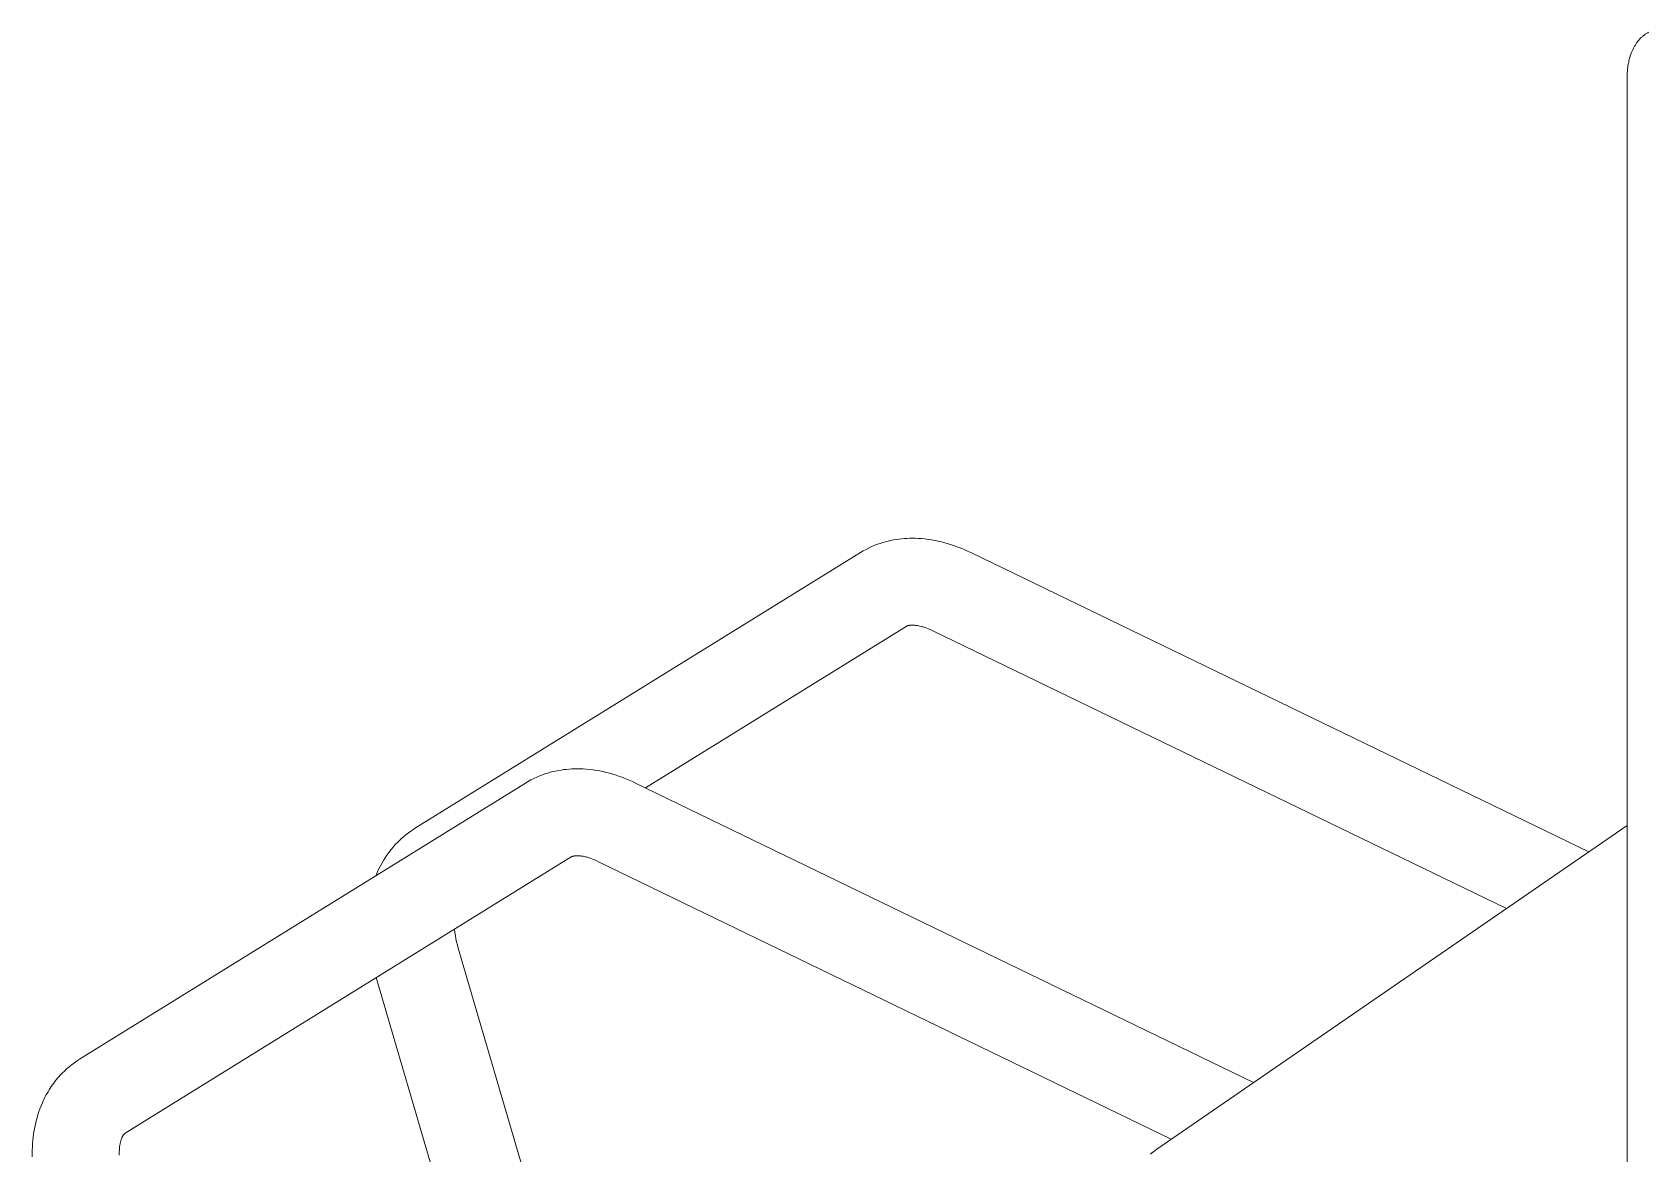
# Model space of a CAD drawing. Header units: millimetres. Extents: x -279 to 4999, y 61 to 3536.
# Drawn here: x 3259.8 to 3427.9, y 2022 to 2138.7 of the extents above; entities that cross this region are included whole.
import ezdxf

# ---------------------------------------------------------------- set-up
doc = ezdxf.new("R2010")
doc.units = ezdxf.units.MM
doc.layers.add('ZANO_R', color=7, linetype='Continuous', lineweight=0)

msp = doc.modelspace()

# ---------------------------------------------------------------- linework, layer by layer
at = {"layer": 'ZANO_R'}
for p, q in [((3426.55, 2137.26), (3426.6, 2137.33)), ((3426.6, 2137.33), (3426.64, 2137.4)), ((3426.64, 2137.4), (3426.68, 2137.47)), ((3426.68, 2137.47), (3426.73, 2137.54)), ((3426.73, 2137.54), (3426.77, 2137.61)), ((3426.77, 2137.61), (3426.82, 2137.67)), ((3426.82, 2137.67), (3426.87, 2137.73)), ((3426.87, 2137.73), (3426.92, 2137.8)), ((3426.92, 2137.8), (3426.97, 2137.86)), ((3426.97, 2137.86), (3427.02, 2137.92)), ((3427.02, 2137.92), (3427.08, 2137.98)), ((3427.08, 2137.98), (3427.13, 2138.04)), ((3427.13, 2138.04), (3427.18, 2138.09)), ((3427.18, 2138.09), (3427.24, 2138.15)), ((3427.24, 2138.15), (3427.3, 2138.2)), ((3427.3, 2138.2), (3427.36, 2138.25)), ((3427.36, 2138.25), (3427.41, 2138.3)), ((3427.41, 2138.3), (3427.47, 2138.35)), ((3427.47, 2138.35), (3427.54, 2138.4)), ((3427.54, 2138.4), (3427.6, 2138.45)), ((3427.6, 2138.45), (3427.66, 2138.49)), ((3427.66, 2138.49), (3427.72, 2138.54)), ((3427.72, 2138.54), (3427.79, 2138.58)), ((3427.79, 2138.58), (3427.85, 2138.62)), ((3427.85, 2138.62), (3427.92, 2138.66)), ((3427.92, 2138.66), (3427.99, 2138.7)), ((3425.94, 2135.57), (3425.97, 2135.75)), ((3425.97, 2135.75), (3426.02, 2135.92)), ((3426.02, 2135.92), (3426.06, 2136.09)), ((3426.06, 2136.09), (3426.11, 2136.25)), ((3426.11, 2136.25), (3426.17, 2136.42)), ((3426.17, 2136.42), (3426.23, 2136.58)), ((3426.23, 2136.58), (3426.29, 2136.74)), ((3426.29, 2136.74), (3426.36, 2136.89)), ((3426.36, 2136.89), (3426.44, 2137.04)), ((3426.44, 2137.04), (3426.47, 2137.12)), ((3426.47, 2137.12), (3426.51, 2137.19)), ((3426.51, 2137.19), (3426.55, 2137.26)), ((3425.78, 2134.11), (3425.79, 2134.3)), ((3425.78, 2133.93), (3425.78, 2134.11)), ((3425.79, 2134.3), (3425.8, 2134.49)), ((3425.8, 2134.49), (3425.81, 2134.67)), ((3425.81, 2134.67), (3425.83, 2134.85)), ((3425.83, 2134.85), (3425.85, 2135.03)), ((3425.85, 2135.03), (3425.87, 2135.21)), ((3425.87, 2135.21), (3425.9, 2135.39)), ((3425.9, 2135.39), (3425.94, 2135.57)), ((3425.78, 2003.11), (3425.78, 2133.93)), ((3347.17, 2085.18), (3347.48, 2085.31)), ((3347.48, 2085.31), (3347.75, 2085.41)), ((3347.75, 2085.41), (3348.02, 2085.5)), ((3348.02, 2085.5), (3348.29, 2085.59)), ((3348.29, 2085.59), (3348.56, 2085.67)), ((3348.56, 2085.67), (3348.84, 2085.74)), ((3348.84, 2085.74), (3349.12, 2085.8)), ((3349.12, 2085.8), (3349.4, 2085.86)), ((3349.4, 2085.86), (3349.68, 2085.91)), ((3349.68, 2085.91), (3349.97, 2085.95)), ((3349.97, 2085.95), (3350.25, 2085.98)), ((3350.25, 2085.98), (3350.54, 2086.01)), ((3350.54, 2086.01), (3350.83, 2086.02)), ((3350.83, 2086.02), (3351.12, 2086.03)), ((3351.12, 2086.03), (3351.41, 2086.04)), ((3351.41, 2086.04), (3351.7, 2086.03)), ((3351.7, 2086.03), (3351.99, 2086.02)), ((3351.99, 2086.02), (3352.33, 2086)), ((3352.33, 2086), (3352.68, 2085.97)), ((3352.68, 2085.97), (3353.02, 2085.92)), ((3353.02, 2085.92), (3353.37, 2085.87)), ((3353.37, 2085.87), (3353.71, 2085.81)), ((3353.71, 2085.81), (3354.06, 2085.74)), ((3354.06, 2085.74), (3354.4, 2085.66)), ((3354.4, 2085.66), (3354.74, 2085.57)), ((3354.74, 2085.57), (3355.09, 2085.47)), ((3355.09, 2085.47), (3355.43, 2085.36)), ((3355.43, 2085.36), (3355.77, 2085.25)), ((3355.77, 2085.25), (3356.11, 2085.12)), ((3299.56, 2055.81), (3345.97, 2084.55)), ((3345.97, 2084.55), (3346.26, 2084.72)), ((3346.26, 2084.72), (3346.56, 2084.88)), ((3346.56, 2084.88), (3346.86, 2085.04)), ((3346.86, 2085.04), (3347.17, 2085.18)), ((3356.11, 2085.12), (3356.44, 2084.99)), ((3356.44, 2084.99), (3356.78, 2084.85)), ((3356.78, 2084.85), (3357.11, 2084.7)), ((3357.11, 2084.7), (3357.45, 2084.55)), ((3357.45, 2084.55), (3421.79, 2053.38)), ((3350.73, 2076.86), (3323.59, 2060.05)), ((3350.74, 2076.87), (3350.73, 2076.86)), ((3350.75, 2076.87), (3350.74, 2076.87)), ((3350.76, 2076.88), (3350.75, 2076.87)), ((3350.78, 2076.88), (3350.76, 2076.88)), ((3350.79, 2076.89), (3350.78, 2076.88)), ((3350.8, 2076.89), (3350.79, 2076.89)), ((3350.82, 2076.9), (3350.8, 2076.89)), ((3350.84, 2076.91), (3350.82, 2076.9)), ((3350.86, 2076.92), (3350.84, 2076.91)), ((3350.88, 2076.93), (3350.86, 2076.92)), ((3350.9, 2076.93), (3350.88, 2076.93)), ((3350.93, 2076.94), (3350.9, 2076.93)), ((3350.96, 2076.95), (3350.93, 2076.94)), ((3350.98, 2076.95), (3350.96, 2076.95)), ((3351.01, 2076.96), (3350.98, 2076.95)), ((3351.04, 2076.96), (3351.01, 2076.96)), ((3351.06, 2076.97), (3351.04, 2076.96)), ((3351.12, 2076.98), (3351.06, 2076.97)), ((3351.15, 2076.98), (3351.12, 2076.98)), ((3351.19, 2076.98), (3351.15, 2076.98)), ((3351.22, 2076.99), (3351.19, 2076.98)), ((3351.26, 2076.99), (3351.22, 2076.99)), ((3351.33, 2076.99), (3351.26, 2076.99)), ((3351.41, 2076.99), (3351.33, 2076.99)), ((3351.48, 2076.99), (3351.41, 2076.99)), ((3351.55, 2076.99), (3351.48, 2076.99)), ((3351.62, 2076.98), (3351.55, 2076.99)), ((3351.69, 2076.97), (3351.62, 2076.98)), ((3351.77, 2076.96), (3351.69, 2076.97)), ((3351.85, 2076.95), (3351.77, 2076.96)), ((3351.92, 2076.94), (3351.85, 2076.95)), ((3352, 2076.93), (3351.92, 2076.94)), ((3352.15, 2076.9), (3352, 2076.93)), ((3352.3, 2076.86), (3352.15, 2076.9)), ((3352.4, 2076.83), (3352.3, 2076.86)), ((3352.51, 2076.8), (3352.4, 2076.83)), ((3352.61, 2076.77), (3352.51, 2076.8)), ((3352.71, 2076.73), (3352.61, 2076.77)), ((3352.88, 2076.67), (3352.71, 2076.73)), ((3353.05, 2076.61), (3352.88, 2076.67)), ((3353.28, 2076.51), (3353.05, 2076.61)), ((3353.5, 2076.41), (3353.28, 2076.51)), ((3413.21, 2047.48), (3353.5, 2076.41)), ((3313.41, 2061.59), (3313.68, 2061.67)), ((3313.68, 2061.67), (3313.96, 2061.74)), ((3313.96, 2061.74), (3314.24, 2061.8)), ((3314.24, 2061.8), (3314.52, 2061.86)), ((3314.52, 2061.86), (3314.8, 2061.91)), ((3314.8, 2061.91), (3315.08, 2061.95)), ((3315.08, 2061.95), (3315.37, 2061.98)), ((3315.37, 2061.98), (3315.66, 2062)), ((3315.66, 2062), (3315.94, 2062.02)), ((3315.94, 2062.02), (3316.23, 2062.03)), ((3316.23, 2062.03), (3316.52, 2062.03)), ((3316.52, 2062.03), (3316.81, 2062.03)), ((3316.81, 2062.03), (3317.11, 2062.02)), ((3317.11, 2062.02), (3317.45, 2062)), ((3317.45, 2062), (3317.79, 2061.96)), ((3317.79, 2061.96), (3318.14, 2061.92)), ((3318.14, 2061.92), (3318.48, 2061.87)), ((3318.48, 2061.87), (3318.83, 2061.81)), ((3318.83, 2061.81), (3319.17, 2061.74)), ((3319.17, 2061.74), (3319.52, 2061.66)), ((3319.52, 2061.66), (3319.86, 2061.57)), ((3264.68, 2031.81), (3311.09, 2060.55)), ((3311.09, 2060.55), (3311.38, 2060.72)), ((3311.38, 2060.72), (3311.67, 2060.88)), ((3311.67, 2060.88), (3311.98, 2061.03)), ((3311.98, 2061.03), (3312.28, 2061.17)), ((3312.28, 2061.17), (3312.59, 2061.31)), ((3312.59, 2061.31), (3312.86, 2061.41)), ((3312.86, 2061.41), (3313.13, 2061.5)), ((3313.13, 2061.5), (3313.41, 2061.59)), ((3319.86, 2061.57), (3320.2, 2061.47)), ((3320.2, 2061.47), (3320.54, 2061.36)), ((3320.54, 2061.36), (3320.88, 2061.25)), ((3320.88, 2061.25), (3321.22, 2061.12)), ((3321.22, 2061.12), (3321.56, 2060.99)), ((3321.56, 2060.99), (3321.9, 2060.85)), ((3321.9, 2060.85), (3322.23, 2060.7)), ((3322.23, 2060.7), (3322.56, 2060.54)), ((3322.56, 2060.54), (3386.9, 2029.37)), ((3298.21, 2054.8), (3298.44, 2055)), ((3298.44, 2055), (3298.68, 2055.19)), ((3298.68, 2055.19), (3298.92, 2055.38)), ((3298.92, 2055.38), (3299.17, 2055.56)), ((3299.17, 2055.56), (3299.37, 2055.68)), ((3299.37, 2055.68), (3299.56, 2055.81)), ((3376.82, 2022.43), (3425.78, 2056.12)), ((3296.68, 2053.06), (3296.89, 2053.34)), ((3296.89, 2053.34), (3297.1, 2053.62)), ((3297.1, 2053.62), (3297.32, 2053.89)), ((3297.32, 2053.89), (3297.55, 2054.15)), ((3297.55, 2054.15), (3297.77, 2054.37)), ((3297.77, 2054.37), (3297.98, 2054.59)), ((3297.98, 2054.59), (3298.21, 2054.8)), ((3315.85, 2052.86), (3269.44, 2024.12)), ((3295.81, 2051.56), (3295.97, 2051.87)), ((3295.97, 2051.87), (3296.13, 2052.18)), ((3296.13, 2052.18), (3296.31, 2052.48)), ((3296.31, 2052.48), (3296.49, 2052.77)), ((3296.49, 2052.77), (3296.68, 2053.06)), ((3315.86, 2052.86), (3315.85, 2052.86)), ((3315.87, 2052.87), (3315.86, 2052.86)), ((3315.88, 2052.87), (3315.87, 2052.87)), ((3315.89, 2052.88), (3315.88, 2052.87)), ((3315.9, 2052.88), (3315.89, 2052.88)), ((3315.91, 2052.89), (3315.9, 2052.88)), ((3315.93, 2052.9), (3315.91, 2052.89)), ((3315.95, 2052.91), (3315.93, 2052.9)), ((3315.98, 2052.92), (3315.95, 2052.91)), ((3316, 2052.92), (3315.98, 2052.92)), ((3316.02, 2052.93), (3316, 2052.92)), ((3316.05, 2052.94), (3316.02, 2052.93)), ((3316.07, 2052.94), (3316.05, 2052.94)), ((3316.1, 2052.95), (3316.07, 2052.94)), ((3316.13, 2052.96), (3316.1, 2052.95)), ((3316.15, 2052.96), (3316.13, 2052.96)), ((3316.18, 2052.97), (3316.15, 2052.96)), ((3316.23, 2052.97), (3316.18, 2052.97)), ((3316.27, 2052.98), (3316.23, 2052.97)), ((3316.31, 2052.98), (3316.27, 2052.98)), ((3316.34, 2052.98), (3316.31, 2052.98)), ((3316.38, 2052.99), (3316.34, 2052.98)), ((3316.45, 2052.99), (3316.38, 2052.99)), ((3316.52, 2052.99), (3316.45, 2052.99)), ((3316.59, 2052.99), (3316.52, 2052.99)), ((3316.67, 2052.98), (3316.59, 2052.99)), ((3316.74, 2052.98), (3316.67, 2052.98)), ((3316.81, 2052.97), (3316.74, 2052.98)), ((3316.89, 2052.96), (3316.81, 2052.97)), ((3316.96, 2052.95), (3316.89, 2052.96)), ((3317.04, 2052.94), (3316.96, 2052.95)), ((3317.12, 2052.93), (3317.04, 2052.94)), ((3317.27, 2052.89), (3317.12, 2052.93)), ((3317.42, 2052.86), (3317.27, 2052.89)), ((3317.52, 2052.83), (3317.42, 2052.86)), ((3317.62, 2052.8), (3317.52, 2052.83)), ((3317.73, 2052.77), (3317.62, 2052.8)), ((3317.83, 2052.73), (3317.73, 2052.77)), ((3318, 2052.67), (3317.83, 2052.73)), ((3318.17, 2052.6), (3318, 2052.67)), ((3318.39, 2052.51), (3318.17, 2052.6)), ((3318.62, 2052.4), (3318.39, 2052.51)), ((3378.33, 2023.48), (3318.62, 2052.4)), ((3295.54, 2050.92), (3295.67, 2051.24)), ((3295.67, 2051.24), (3295.81, 2051.56)), ((3303.72, 2045.34), (3303.75, 2045.01)), ((3303.75, 2045.01), (3303.8, 2044.67)), ((3303.8, 2044.67), (3303.86, 2044.34)), ((3303.86, 2044.34), (3303.93, 2044.01)), ((3303.93, 2044.01), (3304.01, 2043.68)), ((3304.01, 2043.68), (3304.1, 2043.36)), ((3304.1, 2043.36), (3347.03, 1896.92)), ((3338.35, 1894.38), (3295.57, 2040.3)), ((3264.04, 2031.37), (3264.29, 2031.55)), ((3264.29, 2031.55), (3264.48, 2031.68)), ((3264.48, 2031.68), (3264.68, 2031.81)), ((3262.25, 2029.66), (3262.39, 2029.83)), ((3262.39, 2029.83), (3262.53, 2029.99)), ((3262.53, 2029.99), (3262.67, 2030.15)), ((3262.67, 2030.15), (3262.88, 2030.37)), ((3262.88, 2030.37), (3263.1, 2030.58)), ((3263.1, 2030.58), (3263.33, 2030.79)), ((3263.33, 2030.79), (3263.56, 2030.99)), ((3263.56, 2030.99), (3263.8, 2031.19)), ((3263.8, 2031.19), (3264.04, 2031.37)), ((3261.08, 2027.86), (3261.18, 2028.05)), ((3261.18, 2028.05), (3261.29, 2028.24)), ((3261.29, 2028.24), (3261.4, 2028.43)), ((3261.4, 2028.43), (3261.51, 2028.61)), ((3261.51, 2028.61), (3261.62, 2028.79)), ((3261.62, 2028.79), (3261.74, 2028.97)), ((3261.74, 2028.97), (3261.86, 2029.15)), ((3261.86, 2029.15), (3261.99, 2029.32)), ((3261.99, 2029.32), (3262.12, 2029.49)), ((3262.12, 2029.49), (3262.25, 2029.66)), ((3260.34, 2026.03), (3260.44, 2026.35)), ((3260.44, 2026.35), (3260.56, 2026.66)), ((3260.56, 2026.66), (3260.68, 2026.97)), ((3260.68, 2026.97), (3260.81, 2027.28)), ((3260.81, 2027.28), (3260.9, 2027.47)), ((3260.9, 2027.47), (3260.99, 2027.67)), ((3260.99, 2027.67), (3261.08, 2027.86)), ((3259.95, 2024.39), (3260.02, 2024.72)), ((3260.02, 2024.72), (3260.08, 2025.05)), ((3260.08, 2025.05), (3260.16, 2025.38)), ((3260.16, 2025.38), (3260.25, 2025.71)), ((3260.25, 2025.71), (3260.34, 2026.03)), ((3259.78, 2022.68), (3259.79, 2023.02)), ((3259.79, 2023.02), (3259.82, 2023.37)), ((3259.82, 2023.37), (3259.86, 2023.71)), ((3259.86, 2023.71), (3259.9, 2024.05)), ((3259.9, 2024.05), (3259.95, 2024.39)), ((3268.9, 2023), (3268.87, 2022.86)), ((3268.91, 2023.08), (3268.9, 2023)), ((3268.93, 2023.15), (3268.91, 2023.08)), ((3268.94, 2023.22), (3268.93, 2023.15)), ((3268.96, 2023.29), (3268.94, 2023.22)), ((3268.98, 2023.35), (3268.96, 2023.29)), ((3269, 2023.42), (3268.98, 2023.35)), ((3269.02, 2023.48), (3269, 2023.42)), ((3269.05, 2023.55), (3269.02, 2023.48)), ((3269.07, 2023.61), (3269.05, 2023.55)), ((3269.1, 2023.67), (3269.07, 2023.61)), ((3269.12, 2023.7), (3269.1, 2023.67)), ((3269.13, 2023.74), (3269.12, 2023.7)), ((3269.15, 2023.77), (3269.13, 2023.74)), ((3269.16, 2023.8), (3269.15, 2023.77)), ((3269.18, 2023.82), (3269.16, 2023.8)), ((3269.19, 2023.85), (3269.18, 2023.82)), ((3269.21, 2023.87), (3269.19, 2023.85)), ((3269.22, 2023.89), (3269.21, 2023.87)), ((3269.24, 2023.92), (3269.22, 2023.89)), ((3269.26, 2023.94), (3269.24, 2023.92)), ((3269.28, 2023.96), (3269.26, 2023.94)), ((3269.29, 2023.99), (3269.28, 2023.96)), ((3269.31, 2024), (3269.29, 2023.99)), ((3269.32, 2024.02), (3269.31, 2024)), ((3269.34, 2024.03), (3269.32, 2024.02)), ((3269.35, 2024.05), (3269.34, 2024.03)), ((3269.36, 2024.06), (3269.35, 2024.05)), ((3269.37, 2024.06), (3269.36, 2024.06)), ((3269.38, 2024.07), (3269.37, 2024.06)), ((3269.39, 2024.08), (3269.38, 2024.08)), ((3269.38, 2024.08), (3269.38, 2024.07)), ((3269.4, 2024.09), (3269.39, 2024.08)), ((3269.41, 2024.1), (3269.4, 2024.09)), ((3269.42, 2024.1), (3269.41, 2024.1)), ((3269.44, 2024.12), (3269.42, 2024.1)), ((3259.76, 2022.33), (3259.78, 2022.68)), ((3259.76, 2021.98), (3259.76, 2022.33)), ((3259.76, 2021.66), (3259.76, 2021.98)), ((3268.81, 2022.16), (3268.8, 2021.98)), ((3268.8, 2021.98), (3268.81, 2021.83)), ((3268.82, 2022.35), (3268.81, 2022.16)), ((3268.83, 2022.54), (3268.82, 2022.35)), ((3268.84, 2022.63), (3268.83, 2022.54)), ((3268.85, 2022.72), (3268.84, 2022.63)), ((3268.87, 2022.86), (3268.85, 2022.72)), ((3376.31, 2022.05), (3376.15, 2021.91)), ((3376.47, 2022.18), (3376.31, 2022.05)), ((3376.64, 2022.31), (3376.47, 2022.18)), ((3376.82, 2022.43), (3376.64, 2022.31))]:
    msp.add_line(p, q, dxfattribs=at)

doc.saveas('drawing.dxf')
